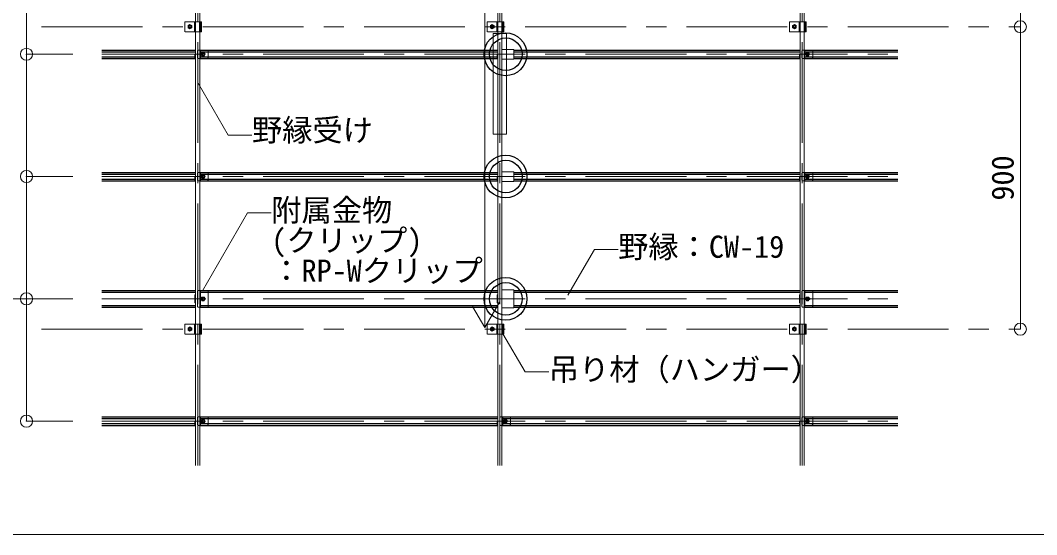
# Model space of a CAD drawing. Units: millimetres on the paper, with parts at other scales. Extents: x -195 to 195, y -140 to 138.
# Drawn here: x 94.3 to 144.8, y -53.8 to -28.2 of the extents above; entities that cross this region are included whole.
import ezdxf
from ezdxf.enums import TextEntityAlignment as Align

# ---------------------------------------------------------------- set-up
doc = ezdxf.new("R2010")
doc.units = ezdxf.units.MM
doc.header["$PDMODE"] = 32
doc.header["$PDSIZE"] = 0.6
for name, pattern in [('CHAIN1', [8, 5, -1, 1, -1]), ('DASHED1', [1.8, 1.2, -0.6]), ('DASHED2', [3, 2, -1])]:
    doc.linetypes.add(name, pattern=pattern)
for name, color, linetype, lineweight in [('9-0_中心線', 4, 'DASHED1', 9), ('9-1_吊り材', 7, 'Continuous', 18), ('9-2_野縁受け', 3, 'Continuous', 18), ('9-3_野縁', 2, 'Continuous', 25), ('9-4_ブレース・補強材', 4, 'Continuous', 9), ('9-5_寸法', 4, 'Continuous', 9), ('9-6_文字', 7, 'Continuous', 18), ('9-A_クリップ', 7, 'DASHED1', 18), ('9-B_補強金具・金具・その他', 3, 'Continuous', 18), ('9-C_ビス・アンカーボルト・強調図形', 2, 'Continuous', 25), ('F-2_野縁受け', 3, 'Continuous', 18)]:
    doc.layers.add(name, color=color, linetype=linetype, lineweight=lineweight)
doc.styles.add('ＭＳ ゴシック', font='')
doc.styles.get('ＭＳ ゴシック').set_extended_font_data('MS Gothic')

msp = doc.modelspace()

# ---------------------------------------------------------------- linework, layer by layer
at = {"layer": '9-0_中心線', "linetype": 'CHAIN1'}
for p, q in [((103.126, -50.331), (103.126, -6.851)), ((118.126, -50.331), (118.126, -6.851)), ((133.126, -50.331), (133.126, -6.851)), ((95.383, -28.564), (143.95, -28.564)), ((98.376, -29.93), (137.876, -29.93)), ((98.376, -35.997), (137.876, -35.997)), ((98.376, -42.064), (137.876, -42.064)), ((95.383, -43.564), (143.95, -43.564)), ((98.376, -48.13), (137.876, -48.13))]:
    msp.add_line(p, q, dxfattribs=at)
at = {"layer": '9-0_中心線'}
for p, q in [((102.973, -28.314), (102.973, -28.814)), ((117.973, -28.314), (117.973, -28.814)), ((132.973, -28.314), (132.973, -28.814)), ((102.973, -43.314), (102.973, -43.814)), ((117.973, -43.314), (117.973, -43.814)), ((132.973, -43.314), (132.973, -43.814))]:
    msp.add_line(p, q, dxfattribs=at)
for centre in [(102.743, -28.564), (117.743, -28.564), (132.743, -28.564), (102.743, -43.564), (117.743, -43.564), (132.743, -43.564)]:
    msp.add_circle(centre, 0.0458, dxfattribs=at)
at = {"layer": '9-1_吊り材'}
for p, q in [((102.493, -28.314), (103.32, -28.314)), ((102.493, -28.814), (102.493, -28.314)), ((103.026, -28.314), (103.026, -28.814)), ((103.218, -28.314), (103.218, -28.814)), ((103.272, -28.314), (103.272, -28.814)), ((103.32, -28.314), (103.32, -28.814)), ((117.493, -28.314), (118.32, -28.314)), ((117.493, -28.814), (117.493, -28.314)), ((118.026, -28.314), (118.026, -28.814)), ((118.218, -28.314), (118.218, -28.814)), ((118.272, -28.314), (118.272, -28.814)), ((118.32, -28.314), (118.32, -28.814)), ((132.493, -28.314), (133.32, -28.314)), ((132.493, -28.814), (132.493, -28.314)), ((133.026, -28.314), (133.026, -28.814)), ((133.218, -28.314), (133.218, -28.814)), ((133.272, -28.314), (133.272, -28.814)), ((133.32, -28.314), (133.32, -28.814)), ((103.32, -28.814), (102.502, -28.814)), ((118.32, -28.814), (117.502, -28.814)), ((133.32, -28.814), (132.502, -28.814)), ((102.493, -43.314), (103.32, -43.314)), ((102.493, -43.814), (102.493, -43.314)), ((103.026, -43.314), (103.026, -43.814)), ((103.218, -43.314), (103.218, -43.814)), ((103.272, -43.314), (103.272, -43.814)), ((103.32, -43.314), (103.32, -43.814)), ((117.493, -43.314), (118.32, -43.314)), ((117.493, -43.814), (117.493, -43.314)), ((118.026, -43.314), (118.026, -43.814)), ((118.218, -43.314), (118.218, -43.814)), ((118.272, -43.314), (118.272, -43.814)), ((118.32, -43.314), (118.32, -43.814)), ((132.493, -43.314), (133.32, -43.314)), ((132.493, -43.814), (132.493, -43.314)), ((133.026, -43.314), (133.026, -43.814)), ((133.218, -43.314), (133.218, -43.814)), ((133.272, -43.314), (133.272, -43.814)), ((133.32, -43.314), (133.32, -43.814)), ((103.32, -43.814), (102.502, -43.814)), ((118.32, -43.814), (117.502, -43.814)), ((133.32, -43.814), (132.502, -43.814))]:
    msp.add_line(p, q, dxfattribs=at)
for points in [[(102.651, -28.511), (102.743, -28.458), (102.834, -28.511), (102.834, -28.617), (102.743, -28.67), (102.651, -28.617)], [(117.651, -28.511), (117.743, -28.458), (117.834, -28.511), (117.834, -28.617), (117.743, -28.67), (117.651, -28.617)], [(132.651, -28.511), (132.743, -28.458), (132.834, -28.511), (132.834, -28.617), (132.743, -28.67), (132.651, -28.617)], [(102.651, -43.511), (102.743, -43.458), (102.834, -43.511), (102.834, -43.617), (102.743, -43.67), (102.651, -43.617)], [(117.651, -43.511), (117.743, -43.458), (117.834, -43.511), (117.834, -43.617), (117.743, -43.67), (117.651, -43.617)], [(132.651, -43.511), (132.743, -43.458), (132.834, -43.511), (132.834, -43.617), (132.743, -43.67), (132.651, -43.617)]]:
    msp.add_lwpolyline(points, close=True, dxfattribs=at)
for centre, radius in [((102.743, -28.564), 0.0873), ((102.743, -28.564), 0.0583), ((117.743, -28.564), 0.0873), ((117.743, -28.564), 0.0583), ((132.743, -28.564), 0.0873), ((132.743, -28.564), 0.0583), ((102.743, -43.564), 0.0873), ((102.743, -43.564), 0.0583), ((117.743, -43.564), 0.0873), ((117.743, -43.564), 0.0583), ((132.743, -43.564), 0.0873), ((132.743, -43.564), 0.0583)]:
    msp.add_circle(centre, radius, dxfattribs=at)
at = {"layer": '9-2_野縁受け'}
for p, q in [((103.026, -50.331), (103.026, -9.647)), ((103.226, -50.331), (103.226, -9.647)), ((118.026, -50.331), (118.026, -9.647)), ((118.226, -50.331), (118.226, -9.647)), ((133.026, -50.331), (133.026, -9.647)), ((133.226, -50.331), (133.226, -9.647))]:
    msp.add_line(p, q, dxfattribs=at)
at = {"layer": '9-3_野縁'}
for p, q in [((98.376, -29.722), (103.026, -29.722)), ((103.226, -29.722), (118.026, -29.722)), ((118.809, -29.722), (133.026, -29.722)), ((133.226, -29.722), (137.876, -29.722)), ((98.376, -29.805), (103.026, -29.805)), ((98.376, -30.055), (102.988, -30.055)), ((98.376, -30.139), (103.026, -30.139)), ((103.226, -29.805), (118.026, -29.805)), ((103.226, -30.055), (118.026, -30.055)), ((103.226, -30.139), (118.026, -30.139)), ((118.809, -29.805), (133.026, -29.805)), ((118.809, -30.055), (132.988, -30.055)), ((118.809, -30.139), (133.026, -30.139)), ((133.226, -29.805), (137.876, -29.805)), ((133.226, -30.055), (137.876, -30.055)), ((133.226, -30.139), (137.876, -30.139)), ((98.376, -35.789), (103.026, -35.789)), ((103.226, -35.789), (118.026, -35.789)), ((118.809, -35.789), (133.026, -35.789)), ((133.226, -35.789), (137.876, -35.789)), ((98.376, -35.872), (103.026, -35.872)), ((98.376, -36.122), (102.988, -36.122)), ((98.376, -36.205), (103.026, -36.205)), ((103.226, -35.872), (118.026, -35.872)), ((103.226, -36.122), (118.026, -36.122)), ((103.226, -36.205), (118.026, -36.205)), ((118.809, -35.872), (133.026, -35.872)), ((118.809, -36.122), (132.988, -36.122)), ((118.809, -36.205), (133.026, -36.205)), ((133.226, -35.872), (137.876, -35.872)), ((133.226, -36.122), (137.876, -36.122)), ((133.226, -36.205), (137.876, -36.205)), ((98.376, -41.647), (103.026, -41.647)), ((98.376, -41.73), (103.026, -41.73)), ((103.226, -41.647), (118.026, -41.647)), ((103.226, -41.73), (118.026, -41.73)), ((118.809, -41.647), (133.026, -41.647)), ((118.809, -41.73), (133.026, -41.73)), ((133.226, -41.647), (137.876, -41.647)), ((133.226, -41.73), (137.876, -41.73)), ((98.376, -42.397), (103.026, -42.397)), ((98.376, -42.48), (103.026, -42.48)), ((103.226, -42.397), (118.026, -42.397)), ((103.226, -42.48), (118.026, -42.48)), ((118.809, -42.397), (133.026, -42.397)), ((118.809, -42.48), (133.026, -42.48)), ((133.226, -42.397), (137.876, -42.397)), ((133.226, -42.48), (137.876, -42.48)), ((98.376, -47.922), (103.026, -47.922)), ((98.376, -48.005), (103.026, -48.005)), ((98.376, -48.255), (102.988, -48.255)), ((98.376, -48.339), (103.026, -48.339)), ((103.226, -47.922), (118.026, -47.922)), ((103.226, -48.005), (118.026, -48.005)), ((103.226, -48.255), (118.026, -48.255)), ((103.226, -48.339), (118.026, -48.339)), ((118.226, -47.922), (133.026, -47.922)), ((118.226, -48.005), (133.026, -48.005)), ((118.226, -48.255), (132.988, -48.255)), ((118.226, -48.339), (133.026, -48.339)), ((133.226, -47.922), (137.876, -47.922)), ((133.226, -48.005), (137.876, -48.005)), ((133.226, -48.255), (137.876, -48.255)), ((133.226, -48.339), (137.876, -48.339))]:
    msp.add_line(p, q, dxfattribs=at)
at = {"layer": '9-4_ブレース・補強材'}
for p, q in [((117.374, -13.564), (117.374, -43.489)), ((117.374, -43.489), (118.102, -42.227)), ((117.374, -43.489), (116.77, -42.443))]:
    msp.add_line(p, q, dxfattribs=at)
at = {"layer": '9-5_寸法'}
for p, q in [((143.95, -28.564), (143.95, -13.564)), ((94.631, -23.864), (94.631, -29.93)), ((143.95, -43.564), (143.95, -28.564)), ((94.631, -29.93), (94.631, -35.997)), ((94.631, -29.93), (96.934, -29.93)), ((94.631, -35.997), (94.631, -42.064)), ((94.631, -35.997), (96.934, -35.997)), ((94.631, -46.239), (94.631, -41.189)), ((91.976, -42.064), (94.631, -42.064)), ((94.631, -42.064), (94.631, -48.13)), ((94.631, -42.064), (96.934, -42.064)), ((94.631, -48.13), (96.934, -48.13))]:
    msp.add_line(p, q, dxfattribs=at)
at = {"layer": '9-5_寸法', "color": 7}
for p in [(143.95, -28.564), (94.631, -29.93), (94.631, -35.997), (94.631, -42.064), (143.95, -43.564), (94.631, -48.13)]:
    msp.add_point(p, dxfattribs=at)
at = {"layer": '9-6_文字'}
for p, q in [((103.358, -41.674), (105.598, -37.794)), ((105.598, -37.794), (106.778, -37.794)), ((121.502, -41.878), (122.813, -39.608)), ((122.813, -39.608), (123.993, -39.608)), ((118.276, -43.792), (119.371, -45.69)), ((119.371, -45.69), (120.552, -45.69))]:
    msp.add_line(p, q, dxfattribs=at)
msp.add_lwpolyline([(103.15, -31.368), (104.639, -33.948), (105.82, -33.948)], dxfattribs=at)
at = {"layer": '9-A_クリップ'}
for p, q in [((103.597, -29.722), (103.164, -29.722)), ((103.264, -29.729), (103.264, -29.805)), ((133.597, -29.722), (133.164, -29.722)), ((133.264, -29.729), (133.264, -29.805)), ((103.114, -29.806), (103.114, -29.772)), ((103.114, -30.055), (103.114, -29.806)), ((103.114, -30.089), (103.114, -30.055)), ((103.164, -30.139), (103.597, -30.139)), ((103.264, -30.055), (103.264, -30.127)), ((103.647, -29.805), (103.647, -29.772)), ((103.647, -30.089), (103.647, -30.055)), ((133.114, -29.806), (133.114, -29.772)), ((133.114, -30.055), (133.114, -29.806)), ((133.114, -30.089), (133.114, -30.055)), ((133.164, -30.139), (133.597, -30.139)), ((133.264, -30.055), (133.264, -30.127)), ((133.647, -29.805), (133.647, -29.772)), ((133.647, -30.089), (133.647, -30.055)), ((103.597, -35.789), (103.164, -35.789)), ((103.264, -35.796), (103.264, -35.872)), ((133.597, -35.789), (133.164, -35.789)), ((133.264, -35.796), (133.264, -35.872)), ((103.114, -35.872), (103.114, -35.839)), ((103.114, -36.122), (103.114, -35.872)), ((103.114, -36.155), (103.114, -36.122)), ((103.164, -36.205), (103.597, -36.205)), ((103.264, -36.122), (103.264, -36.194)), ((103.647, -35.872), (103.647, -35.839)), ((103.647, -36.155), (103.647, -36.122)), ((133.114, -35.872), (133.114, -35.839)), ((133.114, -36.122), (133.114, -35.872)), ((133.114, -36.155), (133.114, -36.122)), ((133.164, -36.205), (133.597, -36.205)), ((133.264, -36.122), (133.264, -36.194)), ((133.647, -35.872), (133.647, -35.839)), ((133.647, -36.155), (133.647, -36.122)), ((103.114, -42.43), (103.114, -41.697)), ((103.597, -41.647), (103.164, -41.647)), ((103.647, -41.73), (103.647, -41.697)), ((133.114, -42.43), (133.114, -41.697)), ((133.597, -41.647), (133.164, -41.647)), ((133.647, -41.73), (133.647, -41.697)), ((103.318, -42.01), (103.459, -42.01)), ((103.459, -42.118), (103.318, -42.118)), ((133.318, -42.01), (133.459, -42.01)), ((133.459, -42.118), (133.318, -42.118)), ((103.164, -42.48), (103.597, -42.48)), ((103.647, -42.43), (103.647, -42.397)), ((133.164, -42.48), (133.597, -42.48)), ((133.647, -42.43), (133.647, -42.397)), ((103.114, -48.006), (103.114, -47.972)), ((103.114, -48.255), (103.114, -48.006)), ((103.114, -48.289), (103.114, -48.255)), ((103.597, -47.922), (103.164, -47.922)), ((103.164, -48.339), (103.597, -48.339)), ((103.264, -47.929), (103.264, -48.005)), ((103.264, -48.255), (103.264, -48.327)), ((103.647, -48.005), (103.647, -47.972)), ((103.647, -48.289), (103.647, -48.255)), ((118.114, -48.006), (118.114, -47.972)), ((118.114, -48.255), (118.114, -48.006)), ((118.114, -48.289), (118.114, -48.255)), ((118.597, -47.922), (118.164, -47.922)), ((118.164, -48.339), (118.597, -48.339)), ((118.647, -48.005), (118.647, -47.972)), ((118.647, -48.289), (118.647, -48.255)), ((133.114, -48.006), (133.114, -47.972)), ((133.114, -48.255), (133.114, -48.006)), ((133.114, -48.289), (133.114, -48.255)), ((133.597, -47.922), (133.164, -47.922)), ((133.164, -48.339), (133.597, -48.339)), ((133.264, -47.929), (133.264, -48.005)), ((133.264, -48.255), (133.264, -48.327)), ((133.647, -48.005), (133.647, -47.972)), ((133.647, -48.289), (133.647, -48.255))]:
    msp.add_line(p, q, dxfattribs=at)
at = {"layer": '9-A_クリップ', "color": 3, "linetype": 'Continuous'}
for p, q in [((118.226, -30.172), (118.226, -29.689)), ((118.226, -29.689), (118.809, -29.689)), ((118.809, -29.689), (118.809, -30.172)), ((118.809, -30.172), (118.226, -30.172)), ((118.226, -36.239), (118.226, -35.755)), ((118.226, -35.755), (118.809, -35.755)), ((118.809, -35.755), (118.809, -36.239)), ((118.809, -36.239), (118.226, -36.239))]:
    msp.add_line(p, q, dxfattribs=at)
at = {"layer": '9-A_クリップ', "linetype": 'Continuous'}
for p, q in [((102.988, -29.939), (102.988, -30.13)), ((102.988, -29.939), (103.026, -29.939)), ((102.988, -30.13), (103.026, -30.13)), ((103.264, -29.805), (103.264, -30.055)), ((103.647, -30.055), (103.647, -29.805)), ((117.988, -29.939), (117.988, -30.13)), ((117.988, -29.939), (118.026, -29.939)), ((117.988, -30.13), (118.026, -30.13)), ((132.988, -29.939), (132.988, -30.13)), ((132.988, -29.939), (133.026, -29.939)), ((132.988, -30.13), (133.026, -30.13)), ((133.264, -29.805), (133.264, -30.055)), ((133.647, -30.055), (133.647, -29.805)), ((102.988, -36.005), (102.988, -36.197)), ((102.988, -36.005), (103.026, -36.005)), ((102.988, -36.197), (103.026, -36.197)), ((103.264, -35.872), (103.264, -36.122)), ((103.647, -36.122), (103.647, -35.872)), ((117.988, -36.005), (117.988, -36.197)), ((117.988, -36.005), (118.026, -36.005)), ((117.988, -36.197), (118.026, -36.197)), ((132.988, -36.005), (132.988, -36.197)), ((132.988, -36.005), (133.026, -36.005)), ((132.988, -36.197), (133.026, -36.197)), ((133.264, -35.872), (133.264, -36.122)), ((133.647, -36.122), (133.647, -35.872)), ((103.264, -41.73), (103.264, -42.397)), ((103.647, -42.397), (103.647, -41.73)), ((133.264, -41.73), (133.264, -42.397)), ((133.647, -42.397), (133.647, -41.73)), ((102.988, -41.864), (102.988, -42.264)), ((102.988, -41.864), (103.026, -41.864)), ((102.988, -42.264), (103.026, -42.264)), ((117.988, -41.864), (117.988, -42.264)), ((117.988, -41.864), (118.026, -41.864)), ((117.988, -42.264), (118.026, -42.264)), ((132.988, -41.864), (132.988, -42.264)), ((132.988, -41.864), (133.026, -41.864)), ((132.988, -42.264), (133.026, -42.264)), ((102.988, -48.139), (102.988, -48.33)), ((102.988, -48.139), (103.026, -48.139)), ((102.988, -48.33), (103.026, -48.33)), ((103.264, -48.005), (103.264, -48.255)), ((103.647, -48.255), (103.647, -48.005)), ((117.988, -48.139), (117.988, -48.33)), ((117.988, -48.139), (118.026, -48.139)), ((117.988, -48.33), (118.026, -48.33)), ((118.647, -48.255), (118.647, -48.005)), ((132.988, -48.139), (132.988, -48.33)), ((132.988, -48.139), (133.026, -48.139)), ((132.988, -48.33), (133.026, -48.33)), ((133.264, -48.005), (133.264, -48.255)), ((133.647, -48.255), (133.647, -48.005))]:
    msp.add_line(p, q, dxfattribs=at)
at = {"layer": '9-A_クリップ', "linetype": 'DASHED2'}
for p, q in [((103.264, -41.647), (103.264, -41.73)), ((133.264, -41.647), (133.264, -41.73)), ((103.264, -42.397), (103.264, -42.48)), ((133.264, -42.397), (133.264, -42.48))]:
    msp.add_line(p, q, dxfattribs=at)
at = {"layer": '9-A_クリップ', "color": 4, "lineweight": 9}
for p, q in [((118.264, -47.929), (118.264, -48.005)), ((118.264, -48.255), (118.264, -48.327))]:
    msp.add_line(p, q, dxfattribs=at)
at = {"layer": '9-A_クリップ', "color": 4, "linetype": 'Continuous', "lineweight": 9}
msp.add_line((118.264, -48.005), (118.264, -48.255), dxfattribs=at)
at = {"layer": '9-A_クリップ', "linetype": 'Continuous'}
for points in [[(103.336, -30.022), (103.283, -29.93), (103.336, -29.839), (103.442, -29.839), (103.494, -29.93), (103.442, -30.022)], [(133.336, -30.022), (133.283, -29.93), (133.336, -29.839), (133.442, -29.839), (133.494, -29.93), (133.442, -30.022)], [(103.336, -36.089), (103.283, -35.997), (103.336, -35.905), (103.442, -35.905), (103.494, -35.997), (103.442, -36.089)], [(133.336, -36.089), (133.283, -35.997), (133.336, -35.905), (133.442, -35.905), (133.494, -35.997), (133.442, -36.089)], [(103.336, -42.155), (103.283, -42.064), (103.336, -41.972), (103.442, -41.972), (103.494, -42.064), (103.442, -42.155)], [(133.336, -42.155), (133.283, -42.064), (133.336, -41.972), (133.442, -41.972), (133.494, -42.064), (133.442, -42.155)], [(103.336, -48.222), (103.283, -48.13), (103.336, -48.039), (103.442, -48.039), (103.494, -48.13), (103.442, -48.222)], [(118.336, -48.222), (118.283, -48.13), (118.336, -48.039), (118.442, -48.039), (118.494, -48.13), (118.442, -48.222)], [(133.336, -48.222), (133.283, -48.13), (133.336, -48.039), (133.442, -48.039), (133.494, -48.13), (133.442, -48.222)]]:
    msp.add_lwpolyline(points, close=True, dxfattribs=at)
for centre, radius in [((103.389, -29.93), 0.0873), ((103.389, -29.93), 0.0583), ((133.389, -29.93), 0.0873), ((133.389, -29.93), 0.0583), ((103.389, -35.997), 0.0873), ((103.389, -35.997), 0.0583), ((133.389, -35.997), 0.0873), ((133.389, -35.997), 0.0583), ((103.389, -42.064), 0.0873), ((103.389, -42.064), 0.0583), ((133.389, -42.064), 0.0873), ((133.389, -42.064), 0.0583), ((103.389, -48.13), 0.0873), ((103.389, -48.13), 0.0583), ((118.389, -48.13), 0.0873), ((118.389, -48.13), 0.0583), ((133.389, -48.13), 0.0873), ((133.389, -48.13), 0.0583)]:
    msp.add_circle(centre, radius, dxfattribs=at)
at = {"layer": '9-A_クリップ'}
for centre in [(103.389, -29.93), (133.389, -29.93), (103.389, -35.997), (133.389, -35.997), (103.389, -42.064), (133.389, -42.064), (103.389, -48.13), (118.389, -48.13), (133.389, -48.13)]:
    msp.add_circle(centre, 0.0458, dxfattribs=at)
for centre, start, end in [((103.164, -29.772), 90, 180), ((103.597, -29.772), 0, 90), ((133.164, -29.772), 90, 180), ((133.597, -29.772), 0, 90), ((103.164, -30.089), 180, 270), ((103.597, -30.089), 270, 0), ((133.164, -30.089), 180, 270), ((133.597, -30.089), 270, 0), ((103.164, -35.839), 90, 180), ((103.597, -35.839), 0, 90), ((133.164, -35.839), 90, 180), ((133.597, -35.839), 0, 90), ((103.164, -36.155), 180, 270), ((103.597, -36.155), 270, 0), ((133.164, -36.155), 180, 270), ((133.597, -36.155), 270, 0), ((103.164, -41.697), 90, 180), ((103.164, -41.697), 90, 180), ((103.597, -41.697), 0, 90), ((133.164, -41.697), 90, 180), ((133.164, -41.697), 90, 180), ((133.597, -41.697), 0, 90), ((103.164, -42.43), 180, 270), ((103.597, -42.43), 270, 0), ((133.164, -42.43), 180, 270), ((133.597, -42.43), 270, 0), ((103.164, -47.972), 90, 180), ((103.164, -48.289), 180, 270), ((103.597, -47.972), 0, 90), ((103.597, -48.289), 270, 0), ((118.164, -47.972), 90, 180), ((118.164, -48.289), 180, 270), ((118.597, -47.972), 0, 90), ((118.597, -48.289), 270, 0), ((133.164, -47.972), 90, 180), ((133.164, -48.289), 180, 270), ((133.597, -47.972), 0, 90), ((133.597, -48.289), 270, 0)]:
    msp.add_arc(centre, 0.05, start, end, dxfattribs=at)
at = {"layer": '9-A_クリップ', "linetype": 'Continuous'}
for centre, start, end in [((103.318, -42.064), 90, 270), ((103.459, -42.064), 270, 90), ((133.318, -42.064), 90, 270), ((133.459, -42.064), 270, 90)]:
    msp.add_arc(centre, 0.0542, start, end, dxfattribs=at)
at = {"layer": '9-B_補強金具・金具・その他'}
for p, q in [((117.793, -28.897), (118.459, -28.897)), ((117.793, -33.897), (117.793, -28.897)), ((118.459, -28.897), (118.459, -33.897)), ((118.459, -33.897), (117.793, -33.897)), ((118.226, -41.614), (118.809, -41.614)), ((118.226, -42.514), (118.226, -41.614)), ((118.809, -41.614), (118.809, -42.514)), ((118.809, -42.514), (118.226, -42.514))]:
    msp.add_line(p, q, dxfattribs=at)
at = {"layer": '9-C_ビス・アンカーボルト・強調図形'}
for centre, radius in [((118.398, -29.931), 1.063), ((118.416, -29.93), 0.809), ((118.398, -35.997), 1.063), ((118.416, -35.997), 0.809), ((118.398, -42.064), 1.063), ((118.416, -42.064), 0.809)]:
    msp.add_circle(centre, radius, dxfattribs=at)
at = {"layer": 'F-2_野縁受け'}
msp.add_line((2.29, -53.762), (191.29, -53.762), dxfattribs=at)

# ---------------------------------------------------------------- texts
at = {"layer": '9-5_寸法', "style": 'ＭＳ ゴシック'}
msp.add_text('900', height=1.1, rotation=90, dxfattribs=at).set_placement((143.95, -37.189), align=Align.BOTTOM_LEFT)
at = {"layer": '9-6_文字', "style": 'ＭＳ ゴシック'}
for s, p in [('野縁受け', (105.82, -34.573)), ('附属金物', (106.778, -38.544)), ('(クリップ)', (106.778, -40.044)), ('野縁：CW-19', (123.993, -40.358)), ('：RP-Wクリップ', (106.778, -41.544)), ('吊り材（ハンガー）', (120.552, -46.44))]:
    msp.add_text(s, height=1.1, dxfattribs=at).set_placement(p, align=Align.BOTTOM_LEFT)

doc.saveas('drawing.dxf')
